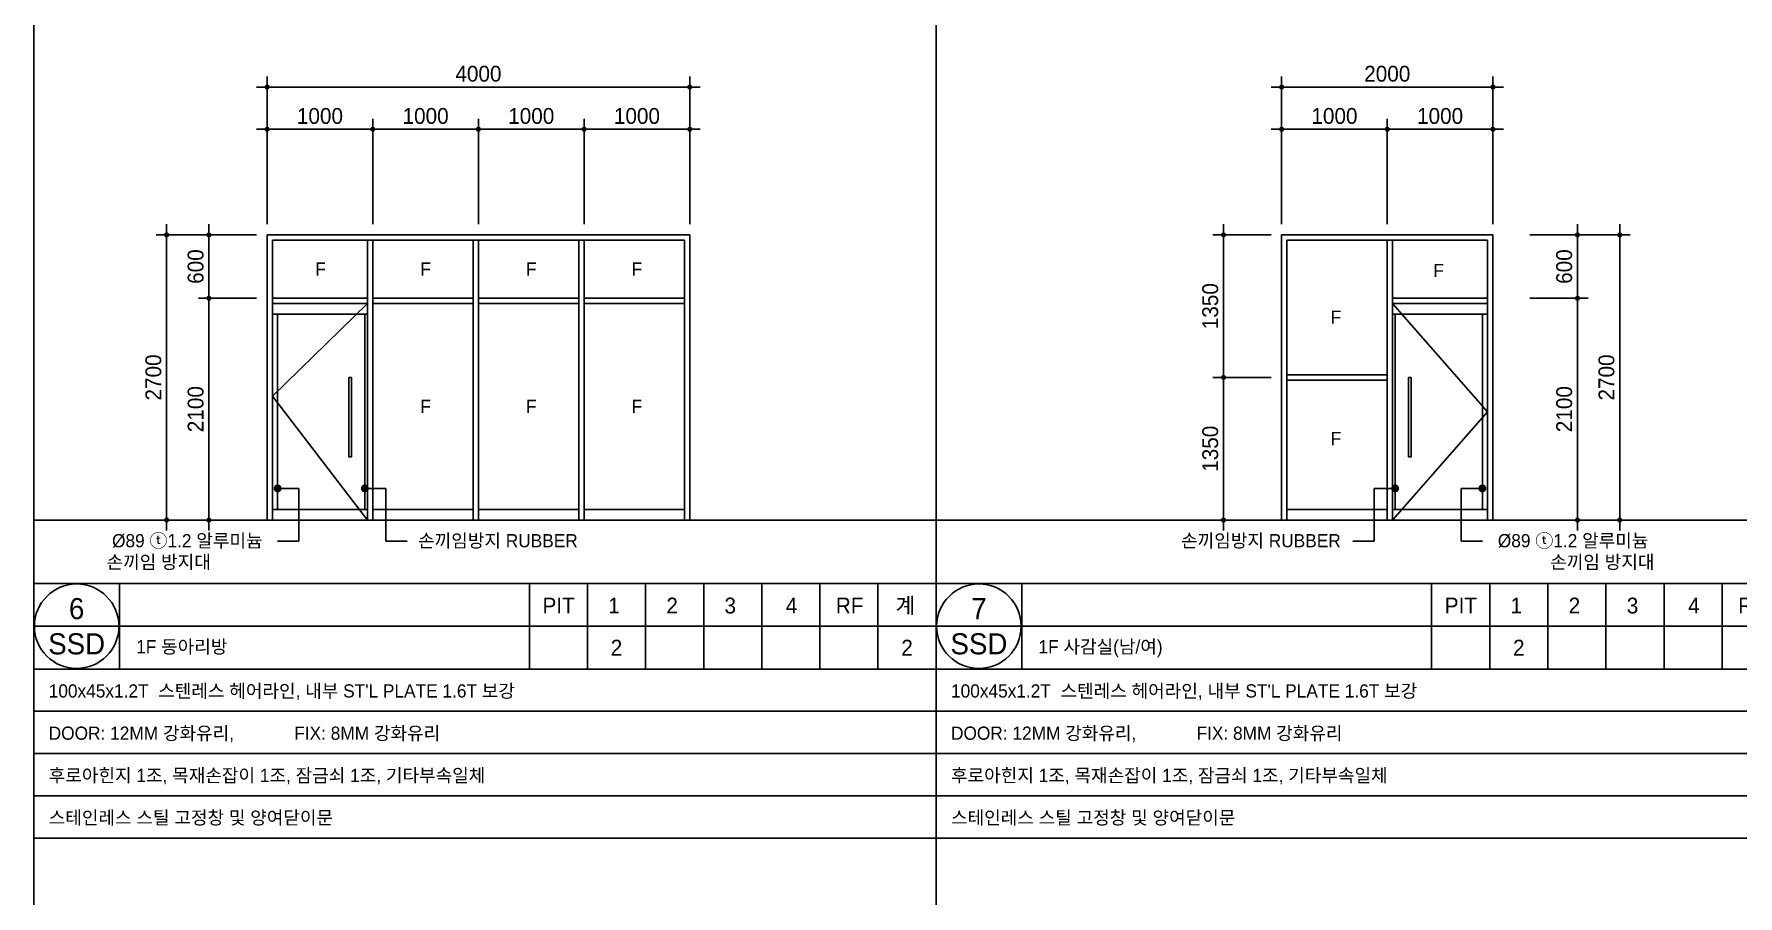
# Model space of a CAD drawing. Extents: x -25535497 to -25216507, y 8041684 to 8103002.
# Drawn here: x -25394184 to -25378057, y 8066971 to 8075131 of the extents above; entities that cross this region are included whole.
import ezdxf
from ezdxf.enums import TextEntityAlignment as Align

# ---------------------------------------------------------------- set-up
doc = ezdxf.new("R2010")
doc.units = 0
doc.header["$MEASUREMENT"] = 0
doc.linetypes.add('DASHDOT', pattern=[22, 20, -1, 0, -1])
doc.layers.get('Defpoints').update_dxf_attribs({"color": 45})
for name, color, linetype in [('0_form', 8, 'Continuous'), ('0_SYM', 7, 'Continuous'), ('A_WID', 4, 'Continuous'), ('DIM', 7, 'Continuous'), ('SHT', 7, 'Continuous'), ('SYM', 7, 'Continuous'), ('text', 7, 'Continuous')]:
    doc.layers.add(name, color=color, linetype=linetype)
doc.styles.add('songdoh', font='')
doc.styles.add('돋움', font='')
doc.styles.get('songdoh').set_extended_font_data('Dotum')
doc.styles.get('돋움').set_extended_font_data('Dotum')
doc.dimstyles.new('DONGWOO', dxfattribs={"dimscale": 300, "dimtxt": 3, "dimasz": 1, "dimexe": 2, "dimexo": 2, "dimgap": 1, "dimtad": 1, "dimdec": 0, "dimzin": 11, "dimdsep": 46, "dimtxsty": 'songdoh', "dimblk": 'DOT-6', "dimcen": 2, "dimdle": 2, "dimclrd": 256, "dimclre": 256, "dimclrt": 3, "dimadec": 0, "dimazin": 0, "dimtfac": 1, "dimtdec": 0, "dimtix": 1, "dimtmove": 2, "dimatfit": 3, "dimldrblk": 'DOT', "dimfxl": 2, "dimtolj": 1, "dimtzin": 11, "dimarcsym": 0})

# ---------------------------------------------------------------- blocks, each defined once
blk = doc.blocks.new('창호표')
at = {"layer": '0_form', "color": 3}
for p, q in [((0, 278), (8540, 278)), ((0, -6000), (8540, -6000)), ((0, -8410), (8540, -8410))]:
    blk.add_line(p, q, dxfattribs=at)
at = {"layer": '0_form', "color": 7}
for p, q in [((0, 278), (0, -8410)), ((8540, 278), (8540, -8410)), ((4690, -6000), (4690, -6810)), ((5240, -6000), (5240, -6810)), ((5790, -6000), (5790, -6810)), ((6340, -6000), (6340, -6810)), ((6890, -6000), (6890, -6810)), ((7440, -6000), (7440, -6810)), ((7990, -6000), (7990, -6810)), ((0, -6405), (8540, -6405)), ((0, -6810), (8540, -6810)), ((0, -7210), (8540, -7210)), ((0, -7610), (8540, -7610)), ((0, -8010), (8540, -8010))]:
    blk.add_line(p, q, dxfattribs=at)
at = {"layer": '0_form', "color": 1, "linetype": 'DASHDOT'}
blk.add_line((0, -5400), (8540, -5400), dxfattribs=at)
at = {"layer": '0_form'}
blk.add_line((810, -6000), (810, -6810), dxfattribs=at)
at = {"layer": '0_form', "color": 3, "style": '돋움'}
for s, p in [('계', (8155, -6284)), ('1', (5437, -6284)), ('2', (5987, -6284)), ('3', (6537, -6284))]:
    blk.add_text(s, height=150, dxfattribs=at).set_placement(p)
for s, p in [('PIT', (4967, -6284)), ('4', (7172, -6284)), ('RF', (7722, -6284))]:
    blk.add_text(s, height=150, dxfattribs=at).set_placement(p, align=Align.CENTER)
blk = doc.blocks.new('DOOR')
at = {"color": 0}
blk.add_line((-44282, 44513), (-45482, 44513), dxfattribs=at)
at = {"color": 0, "linetype": 'Continuous'}
blk.add_circle((-44882, 44513), 600, dxfattribs=at)
at = {"layer": 'Defpoints', "style": '돋움', "width": 0.8}
blk.add_attdef('크기', text='', height=169, dxfattribs=at).set_placement((-44882, 44513), align=Align.MIDDLE_CENTER)
at = {"layer": 'SYM', "color": 3, "style": 'songdoh'}
for tag, p in [('번호', (-44882, 44763)), ('종류', (-44882, 44263))]:
    blk.add_attdef(tag, text='', height=300, dxfattribs=at).set_placement(p, align=Align.MIDDLE_CENTER)
blk = doc.blocks.new('_Dot')
at = {"color": 0, "linetype": 'ByBlock', "lineweight": -2}
blk.add_line((-0.5, 0), (-1, 0), dxfattribs=at)
at = {"color": 0, "linetype": 'ByBlock', "const_width": 0.5}
blk.add_lwpolyline([(-0.25, 0, 1), (0.25, 0, 1)], format="xyb", close=True, dxfattribs=at)
blk = doc.blocks.new('DOT-6')
at = {"layer": 'DIM', "color": 7, "ltscale": 0.5}
blk.add_line((2, 0), (-2, 0), dxfattribs=at)
at = {"layer": 'DIM', "color": 7, "ltscale": 0.5, "xscale": 0.9680000000043946, "yscale": 0.9680000000043946, "zscale": 0.9680000000043946}
blk.add_blockref('_Dot', (0, 0), dxfattribs=at)
blk = doc.blocks.new('*D18')
at = {"layer": 'Defpoints', "color": 0, "linetype": 'Continuous'}
for p in [(-25392529, 8072630), (-25391979, 8072630), (-25391978, 8070530)]:
    blk.add_point(p, dxfattribs=at)
at = {"layer": 'DIM', "linetype": 'Continuous', "lineweight": -2}
for p, q in [((-25392079, 8072630), (-25392629, 8072630)), ((-25392529, 8070580), (-25392529, 8072580)), ((-25392078, 8070530), (-25392629, 8070530))]:
    blk.add_line(p, q, dxfattribs=at)
at = {"layer": 'DIM', "linetype": 'Continuous', "lineweight": -2, "xscale": 50, "yscale": 50, "zscale": 50}
for p, rotation in [((-25392529, 8072630), 90), ((-25392529, 8070530), 270)]:
    blk.add_blockref('DOT-6', p, dxfattribs=dict(at, rotation=rotation))
at = {"layer": 'DIM', "color": 3, "linetype": 'Continuous', "insert": (-25392654, 8071580), "char_height": 150, "attachment_point": 5, "rotation": 90, "style": 'songdoh'}
blk.add_mtext('\\A1;2100', dxfattribs=at)
blk = doc.blocks.new('*D19')
at = {"layer": 'Defpoints', "color": 0, "linetype": 'Continuous'}
for p in [(-25392529, 8073230), (-25391979, 8073230), (-25391979, 8072630)]:
    blk.add_point(p, dxfattribs=at)
at = {"layer": 'DIM', "linetype": 'Continuous', "lineweight": -2}
for p, q in [((-25392079, 8073230), (-25392629, 8073230)), ((-25392529, 8072680), (-25392529, 8073180)), ((-25392079, 8072630), (-25392629, 8072630))]:
    blk.add_line(p, q, dxfattribs=at)
at = {"layer": 'DIM', "linetype": 'Continuous', "lineweight": -2, "xscale": 50, "yscale": 50, "zscale": 50}
for p, rotation in [((-25392529, 8073230), 90), ((-25392529, 8072630), 270)]:
    blk.add_blockref('DOT-6', p, dxfattribs=dict(at, rotation=rotation))
at = {"layer": 'DIM', "color": 3, "linetype": 'Continuous', "insert": (-25392654, 8072930), "char_height": 150, "attachment_point": 5, "rotation": 90, "style": 'songdoh'}
blk.add_mtext('\\A1;600', dxfattribs=at)
blk = doc.blocks.new('*D20')
at = {"layer": 'Defpoints', "color": 0, "linetype": 'Continuous'}
for p in [(-25391978, 8074230), (-25391978, 8073230), (-25390978, 8073230)]:
    blk.add_point(p, dxfattribs=at)
at = {"layer": 'DIM', "linetype": 'Continuous', "lineweight": -2}
for p, q in [((-25391978, 8073330), (-25391978, 8074330)), ((-25391028, 8074230), (-25391928, 8074230)), ((-25390978, 8073330), (-25390978, 8074330))]:
    blk.add_line(p, q, dxfattribs=at)
at = {"layer": 'DIM', "linetype": 'Continuous', "lineweight": -2, "xscale": 50, "yscale": 50, "zscale": 50, "rotation": 180}
blk.add_blockref('DOT-6', (-25391978, 8074230), dxfattribs=at)
at = {"layer": 'DIM', "linetype": 'Continuous', "lineweight": -2, "xscale": 50, "yscale": 50, "zscale": 50}
blk.add_blockref('DOT-6', (-25390978, 8074230), dxfattribs=at)
at = {"layer": 'DIM', "color": 3, "linetype": 'Continuous', "insert": (-25391478, 8074355), "char_height": 150, "attachment_point": 5, "style": 'songdoh'}
blk.add_mtext('\\A1;1000', dxfattribs=at)
blk = doc.blocks.new('*D21')
at = {"layer": 'Defpoints', "color": 0, "linetype": 'Continuous'}
for p in [(-25392929, 8073230), (-25391979, 8073230), (-25391978, 8070530)]:
    blk.add_point(p, dxfattribs=at)
at = {"layer": 'DIM', "linetype": 'Continuous', "lineweight": -2}
for p, q in [((-25392079, 8073230), (-25393029, 8073230)), ((-25392929, 8070580), (-25392929, 8073180)), ((-25392078, 8070530), (-25393029, 8070530))]:
    blk.add_line(p, q, dxfattribs=at)
at = {"layer": 'DIM', "linetype": 'Continuous', "lineweight": -2, "xscale": 50, "yscale": 50, "zscale": 50}
for p, rotation in [((-25392929, 8073230), 90), ((-25392929, 8070530), 270)]:
    blk.add_blockref('DOT-6', p, dxfattribs=dict(at, rotation=rotation))
at = {"layer": 'DIM', "color": 3, "linetype": 'Continuous', "insert": (-25393054, 8071880), "char_height": 150, "attachment_point": 5, "rotation": 90, "style": 'songdoh'}
blk.add_mtext('\\A1;2700', dxfattribs=at)
blk = doc.blocks.new('*D22')
at = {"layer": 'Defpoints', "color": 0, "linetype": 'Continuous'}
for p in [(-25391978, 8074630), (-25391978, 8073230), (-25387978, 8073230)]:
    blk.add_point(p, dxfattribs=at)
at = {"layer": 'DIM', "linetype": 'Continuous', "lineweight": -2}
for p, q in [((-25391978, 8073330), (-25391978, 8074730)), ((-25387978, 8073330), (-25387978, 8074730)), ((-25388028, 8074630), (-25391928, 8074630))]:
    blk.add_line(p, q, dxfattribs=at)
at = {"layer": 'DIM', "linetype": 'Continuous', "lineweight": -2, "xscale": 50, "yscale": 50, "zscale": 50, "rotation": 180}
blk.add_blockref('DOT-6', (-25391978, 8074630), dxfattribs=at)
at = {"layer": 'DIM', "linetype": 'Continuous', "lineweight": -2, "xscale": 50, "yscale": 50, "zscale": 50}
blk.add_blockref('DOT-6', (-25387978, 8074630), dxfattribs=at)
at = {"layer": 'DIM', "color": 3, "linetype": 'Continuous', "insert": (-25389978, 8074755), "char_height": 150, "attachment_point": 5, "style": 'songdoh'}
blk.add_mtext('\\A1;4000', dxfattribs=at)
blk = doc.blocks.new('*D23')
at = {"layer": 'Defpoints', "color": 0, "linetype": 'Continuous'}
for p in [(-25390978, 8074230), (-25390978, 8073230), (-25389978, 8073230)]:
    blk.add_point(p, dxfattribs=at)
at = {"layer": 'DIM', "linetype": 'Continuous', "lineweight": -2}
for p, q in [((-25390978, 8073330), (-25390978, 8074330)), ((-25390028, 8074230), (-25390928, 8074230)), ((-25389978, 8073330), (-25389978, 8074330))]:
    blk.add_line(p, q, dxfattribs=at)
at = {"layer": 'DIM', "linetype": 'Continuous', "lineweight": -2, "xscale": 50, "yscale": 50, "zscale": 50, "rotation": 180}
blk.add_blockref('DOT-6', (-25390978, 8074230), dxfattribs=at)
at = {"layer": 'DIM', "linetype": 'Continuous', "lineweight": -2, "xscale": 50, "yscale": 50, "zscale": 50}
blk.add_blockref('DOT-6', (-25389978, 8074230), dxfattribs=at)
at = {"layer": 'DIM', "color": 3, "linetype": 'Continuous', "insert": (-25390478, 8074355), "char_height": 150, "attachment_point": 5, "style": 'songdoh'}
blk.add_mtext('\\A1;1000', dxfattribs=at)
blk = doc.blocks.new('*D24')
at = {"layer": 'Defpoints', "color": 0, "linetype": 'Continuous'}
for p in [(-25389978, 8074230), (-25389978, 8073230), (-25388978, 8073230)]:
    blk.add_point(p, dxfattribs=at)
at = {"layer": 'DIM', "linetype": 'Continuous', "lineweight": -2}
for p, q in [((-25389978, 8073330), (-25389978, 8074330)), ((-25389028, 8074230), (-25389928, 8074230)), ((-25388978, 8073330), (-25388978, 8074330))]:
    blk.add_line(p, q, dxfattribs=at)
at = {"layer": 'DIM', "linetype": 'Continuous', "lineweight": -2, "xscale": 50, "yscale": 50, "zscale": 50, "rotation": 180}
blk.add_blockref('DOT-6', (-25389978, 8074230), dxfattribs=at)
at = {"layer": 'DIM', "linetype": 'Continuous', "lineweight": -2, "xscale": 50, "yscale": 50, "zscale": 50}
blk.add_blockref('DOT-6', (-25388978, 8074230), dxfattribs=at)
at = {"layer": 'DIM', "color": 3, "linetype": 'Continuous', "insert": (-25389478, 8074355), "char_height": 150, "attachment_point": 5, "style": 'songdoh'}
blk.add_mtext('\\A1;1000', dxfattribs=at)
blk = doc.blocks.new('*D25')
at = {"layer": 'Defpoints', "color": 0, "linetype": 'Continuous'}
for p in [(-25388978, 8074230), (-25388978, 8073230), (-25387978, 8073230)]:
    blk.add_point(p, dxfattribs=at)
at = {"layer": 'DIM', "linetype": 'Continuous', "lineweight": -2}
for p, q in [((-25388978, 8073330), (-25388978, 8074330)), ((-25388028, 8074230), (-25388928, 8074230)), ((-25387978, 8073330), (-25387978, 8074330))]:
    blk.add_line(p, q, dxfattribs=at)
at = {"layer": 'DIM', "linetype": 'Continuous', "lineweight": -2, "xscale": 50, "yscale": 50, "zscale": 50, "rotation": 180}
blk.add_blockref('DOT-6', (-25388978, 8074230), dxfattribs=at)
at = {"layer": 'DIM', "linetype": 'Continuous', "lineweight": -2, "xscale": 50, "yscale": 50, "zscale": 50}
blk.add_blockref('DOT-6', (-25387978, 8074230), dxfattribs=at)
at = {"layer": 'DIM', "color": 3, "linetype": 'Continuous', "insert": (-25388478, 8074355), "char_height": 150, "attachment_point": 5, "style": 'songdoh'}
blk.add_mtext('\\A1;1000', dxfattribs=at)
blk = doc.blocks.new('*D151')
at = {"layer": 'Defpoints', "color": 0, "linetype": 'Continuous'}
for p in [(-25380126, 8072630), (-25379576, 8072630), (-25380127, 8070530)]:
    blk.add_point(p, dxfattribs=at)
at = {"layer": 'DIM', "linetype": 'Continuous', "lineweight": -2}
for p, q in [((-25380026, 8072630), (-25379476, 8072630)), ((-25379576, 8070580), (-25379576, 8072580)), ((-25380027, 8070530), (-25379476, 8070530))]:
    blk.add_line(p, q, dxfattribs=at)
at = {"layer": 'DIM', "linetype": 'Continuous', "lineweight": -2, "xscale": 50, "yscale": 50, "zscale": 50}
for p, rotation in [((-25379576, 8072630), 90), ((-25379576, 8070530), 270)]:
    blk.add_blockref('DOT-6', p, dxfattribs=dict(at, rotation=rotation))
at = {"layer": 'DIM', "color": 3, "linetype": 'Continuous', "insert": (-25379701, 8071580), "char_height": 150, "attachment_point": 5, "rotation": 90, "style": 'songdoh'}
blk.add_mtext('\\A1;2100', dxfattribs=at)
blk = doc.blocks.new('*D152')
at = {"layer": 'Defpoints', "color": 0, "linetype": 'Continuous'}
for p in [(-25380126, 8073230), (-25379576, 8073230), (-25380126, 8072630)]:
    blk.add_point(p, dxfattribs=at)
at = {"layer": 'DIM', "linetype": 'Continuous', "lineweight": -2}
for p, q in [((-25380026, 8073230), (-25379476, 8073230)), ((-25379576, 8072680), (-25379576, 8073180)), ((-25380026, 8072630), (-25379476, 8072630))]:
    blk.add_line(p, q, dxfattribs=at)
at = {"layer": 'DIM', "linetype": 'Continuous', "lineweight": -2, "xscale": 50, "yscale": 50, "zscale": 50}
for p, rotation in [((-25379576, 8073230), 90), ((-25379576, 8072630), 270)]:
    blk.add_blockref('DOT-6', p, dxfattribs=dict(at, rotation=rotation))
at = {"layer": 'DIM', "color": 3, "linetype": 'Continuous', "insert": (-25379701, 8072930), "char_height": 150, "attachment_point": 5, "rotation": 90, "style": 'songdoh'}
blk.add_mtext('\\A1;600', dxfattribs=at)
blk = doc.blocks.new('*D153')
at = {"layer": 'Defpoints', "color": 0, "linetype": 'Continuous'}
for p in [(-25380376, 8074230), (-25381376, 8073230), (-25380376, 8073230)]:
    blk.add_point(p, dxfattribs=at)
at = {"layer": 'DIM', "linetype": 'Continuous', "lineweight": -2}
for p, q in [((-25381376, 8073330), (-25381376, 8074330)), ((-25381326, 8074230), (-25380426, 8074230)), ((-25380376, 8073330), (-25380376, 8074330))]:
    blk.add_line(p, q, dxfattribs=at)
at = {"layer": 'DIM', "linetype": 'Continuous', "lineweight": -2, "xscale": 50, "yscale": 50, "zscale": 50, "rotation": 180}
blk.add_blockref('DOT-6', (-25381376, 8074230), dxfattribs=at)
at = {"layer": 'DIM', "linetype": 'Continuous', "lineweight": -2, "xscale": 50, "yscale": 50, "zscale": 50}
blk.add_blockref('DOT-6', (-25380376, 8074230), dxfattribs=at)
at = {"layer": 'DIM', "color": 3, "linetype": 'Continuous', "insert": (-25380876, 8074355), "char_height": 150, "attachment_point": 5, "style": 'songdoh'}
blk.add_mtext('\\A1;1000', dxfattribs=at)
blk = doc.blocks.new('*D154')
at = {"layer": 'Defpoints', "color": 0, "linetype": 'Continuous'}
for p in [(-25380126, 8073230), (-25379176, 8073230), (-25380127, 8070530)]:
    blk.add_point(p, dxfattribs=at)
at = {"layer": 'DIM', "linetype": 'Continuous', "lineweight": -2}
for p, q in [((-25380026, 8073230), (-25379076, 8073230)), ((-25379176, 8070580), (-25379176, 8073180)), ((-25380027, 8070530), (-25379076, 8070530))]:
    blk.add_line(p, q, dxfattribs=at)
at = {"layer": 'DIM', "linetype": 'Continuous', "lineweight": -2, "xscale": 50, "yscale": 50, "zscale": 50}
for p, rotation in [((-25379176, 8073230), 90), ((-25379176, 8070530), 270)]:
    blk.add_blockref('DOT-6', p, dxfattribs=dict(at, rotation=rotation))
at = {"layer": 'DIM', "color": 3, "linetype": 'Continuous', "insert": (-25379301, 8071880), "char_height": 150, "attachment_point": 5, "rotation": 90, "style": 'songdoh'}
blk.add_mtext('\\A1;2700', dxfattribs=at)
blk = doc.blocks.new('*D155')
at = {"layer": 'Defpoints', "color": 0, "linetype": 'Continuous'}
for p in [(-25381376, 8074230), (-25382376, 8073230), (-25381376, 8073230)]:
    blk.add_point(p, dxfattribs=at)
at = {"layer": 'DIM', "linetype": 'Continuous', "lineweight": -2}
for p, q in [((-25382376, 8073330), (-25382376, 8074330)), ((-25382326, 8074230), (-25381426, 8074230)), ((-25381376, 8073330), (-25381376, 8074330))]:
    blk.add_line(p, q, dxfattribs=at)
at = {"layer": 'DIM', "linetype": 'Continuous', "lineweight": -2, "xscale": 50, "yscale": 50, "zscale": 50, "rotation": 180}
blk.add_blockref('DOT-6', (-25382376, 8074230), dxfattribs=at)
at = {"layer": 'DIM', "linetype": 'Continuous', "lineweight": -2, "xscale": 50, "yscale": 50, "zscale": 50}
blk.add_blockref('DOT-6', (-25381376, 8074230), dxfattribs=at)
at = {"layer": 'DIM', "color": 3, "linetype": 'Continuous', "insert": (-25381876, 8074355), "char_height": 150, "attachment_point": 5, "style": 'songdoh'}
blk.add_mtext('\\A1;1000', dxfattribs=at)
blk = doc.blocks.new('*D156')
at = {"layer": 'Defpoints', "color": 0, "linetype": 'Continuous'}
for p in [(-25380376, 8074630), (-25382376, 8073230), (-25380376, 8073230)]:
    blk.add_point(p, dxfattribs=at)
at = {"layer": 'DIM', "linetype": 'Continuous', "lineweight": -2}
for p, q in [((-25382376, 8073330), (-25382376, 8074730)), ((-25380376, 8073330), (-25380376, 8074730)), ((-25382326, 8074630), (-25380426, 8074630))]:
    blk.add_line(p, q, dxfattribs=at)
at = {"layer": 'DIM', "linetype": 'Continuous', "lineweight": -2, "xscale": 50, "yscale": 50, "zscale": 50, "rotation": 180}
blk.add_blockref('DOT-6', (-25382376, 8074630), dxfattribs=at)
at = {"layer": 'DIM', "linetype": 'Continuous', "lineweight": -2, "xscale": 50, "yscale": 50, "zscale": 50}
blk.add_blockref('DOT-6', (-25380376, 8074630), dxfattribs=at)
at = {"layer": 'DIM', "color": 3, "linetype": 'Continuous', "insert": (-25381376, 8074755), "char_height": 150, "attachment_point": 5, "style": 'songdoh'}
blk.add_mtext('\\A1;2000', dxfattribs=at)
blk = doc.blocks.new('*D157')
at = {"layer": 'Defpoints', "color": 0, "linetype": 'Continuous'}
for p in [(-25382926, 8071880), (-25382376, 8071880), (-25382376, 8070530)]:
    blk.add_point(p, dxfattribs=at)
at = {"layer": 'DIM', "linetype": 'Continuous', "lineweight": -2}
for p, q in [((-25382476, 8071880), (-25383026, 8071880)), ((-25382926, 8070580), (-25382926, 8071830)), ((-25382476, 8070530), (-25383026, 8070530))]:
    blk.add_line(p, q, dxfattribs=at)
at = {"layer": 'DIM', "linetype": 'Continuous', "lineweight": -2, "xscale": 50, "yscale": 50, "zscale": 50}
for p, rotation in [((-25382926, 8071880), 90), ((-25382926, 8070530), 270)]:
    blk.add_blockref('DOT-6', p, dxfattribs=dict(at, rotation=rotation))
at = {"layer": 'DIM', "color": 3, "linetype": 'Continuous', "insert": (-25383051, 8071205), "char_height": 150, "attachment_point": 5, "rotation": 90, "style": 'songdoh'}
blk.add_mtext('\\A1;1350', dxfattribs=at)
blk = doc.blocks.new('*D158')
at = {"layer": 'Defpoints', "color": 0, "linetype": 'Continuous'}
for p in [(-25382926, 8073230), (-25382376, 8073230), (-25382376, 8071880)]:
    blk.add_point(p, dxfattribs=at)
at = {"layer": 'DIM', "linetype": 'Continuous', "lineweight": -2}
for p, q in [((-25382476, 8073230), (-25383026, 8073230)), ((-25382926, 8071930), (-25382926, 8073180)), ((-25382476, 8071880), (-25383026, 8071880))]:
    blk.add_line(p, q, dxfattribs=at)
at = {"layer": 'DIM', "linetype": 'Continuous', "lineweight": -2, "xscale": 50, "yscale": 50, "zscale": 50}
for p, rotation in [((-25382926, 8073230), 90), ((-25382926, 8071880), 270)]:
    blk.add_blockref('DOT-6', p, dxfattribs=dict(at, rotation=rotation))
at = {"layer": 'DIM', "color": 3, "linetype": 'Continuous', "insert": (-25383051, 8072555), "char_height": 150, "attachment_point": 5, "rotation": 90, "style": 'songdoh'}
blk.add_mtext('\\A1;1350', dxfattribs=at)

msp = doc.modelspace()

# ---------------------------------------------------------------- linework, layer by layer
at = {"ltscale": 4}
for points in [[(-25391978.2, 8073229.5), (-25387978.2, 8073229.5), (-25387978.2, 8070529.6), (-25391978.2, 8070529.6)], [(-25382376.2, 8073229.5), (-25380376.2, 8073229.5), (-25380376.2, 8070529.6), (-25382376.2, 8070529.6)]]:
    msp.add_lwpolyline(points, close=True, dxfattribs=at)
at = {"layer": 'A_WID', "ltscale": 4}
for p, q in [((-25391028.2, 8073179.6), (-25391028.2, 8070529.6)), ((-25390978.2, 8073179.6), (-25390978.2, 8070529.6)), ((-25390028.2, 8073179.6), (-25390028.2, 8070529.6)), ((-25389978.2, 8073179.6), (-25389978.2, 8070529.6)), ((-25389028.2, 8073179.6), (-25389028.2, 8070529.6)), ((-25388978.2, 8073179.6), (-25388978.2, 8070529.6)), ((-25380376.2, 8073229.5), (-25382376.2, 8073229.5)), ((-25382376.2, 8073229.5), (-25382376.2, 8070529.6)), ((-25380426.2, 8073179.6), (-25382326.2, 8073179.6)), ((-25382326.2, 8073179.6), (-25382326.2, 8070529.6)), ((-25381376.2, 8073179.6), (-25381376.2, 8070529.6)), ((-25381326.2, 8073179.6), (-25381326.2, 8070529.6)), ((-25380426.2, 8073179.6), (-25380426.2, 8070529.6)), ((-25380376.2, 8073229.5), (-25380376.2, 8070529.6)), ((-25391928.2, 8072629.6), (-25391028.2, 8072629.6)), ((-25390028.2, 8072629.6), (-25390978.2, 8072629.6)), ((-25389028.2, 8072629.6), (-25389978.2, 8072629.6)), ((-25388028.2, 8072629.6), (-25388978.2, 8072629.6)), ((-25380426.2, 8072629.6), (-25381326.2, 8072629.6)), ((-25391928.2, 8072579.6), (-25391028.2, 8072579.6)), ((-25391928.2, 8072479.6), (-25391028.2, 8072479.6)), ((-25390028.2, 8072579.6), (-25390978.2, 8072579.6)), ((-25389028.2, 8072579.6), (-25389978.2, 8072579.6)), ((-25388028.2, 8072579.6), (-25388978.2, 8072579.6)), ((-25380426.2, 8072579.6), (-25381326.2, 8072579.6)), ((-25380426.2, 8072479.6), (-25381326.2, 8072479.6)), ((-25382326.2, 8071904.5), (-25381376.2, 8071904.5)), ((-25382326.2, 8071854.5), (-25381376.2, 8071854.5)), ((-25391028.2, 8070629.6), (-25391928.2, 8070629.6)), ((-25390028.2, 8070629.6), (-25390978.2, 8070629.6)), ((-25389028.2, 8070629.6), (-25389978.2, 8070629.6)), ((-25388028.2, 8070629.6), (-25388978.2, 8070629.6)), ((-25382376.2, 8070529.6), (-25380376.2, 8070529.6)), ((-25382326.2, 8070629.6), (-25381376.2, 8070629.6)), ((-25382326.2, 8070529.6), (-25380376.2, 8070529.6)), ((-25381326.2, 8070629.6), (-25380426.2, 8070629.6))]:
    msp.add_line(p, q, dxfattribs=at)
at = {"layer": 'A_WID', "color": 9}
for p, q in [((-25391878.2, 8070629.6), (-25391878.2, 8072479.6)), ((-25391053.2, 8072479.6), (-25391053.2, 8070629.6)), ((-25381301.2, 8072479.6), (-25381301.2, 8070629.6)), ((-25380476.2, 8070629.6), (-25380476.2, 8072479.6))]:
    msp.add_line(p, q, dxfattribs=at)
at = {"layer": 'A_WID', "ltscale": 4}
for points in [[(-25391978.2, 8073229.5), (-25387978.2, 8073229.5), (-25387978.2, 8070529.6), (-25391978.2, 8070529.6)], [(-25391928.2, 8073179.6), (-25388028.2, 8073179.6), (-25388028.2, 8070529.6), (-25391928.2, 8070529.6)]]:
    msp.add_lwpolyline(points, close=True, dxfattribs=at)
at = {"layer": 'A_WID', "color": 8}
for points in [[(-25391028.2, 8070529.6), (-25391928.2, 8071704.6), (-25391028.2, 8072579.6)], [(-25381326.2, 8070529.6), (-25380426.2, 8071554.6), (-25381326.2, 8072579.6)]]:
    msp.add_lwpolyline(points, dxfattribs=at)
at = {"layer": 'A_WID', "color": 6}
for points in [[(-25391178.2, 8071879.6), (-25391203.2, 8071879.6), (-25391203.2, 8071129.6), (-25391178.2, 8071129.6)], [(-25381176.2, 8071879.6), (-25381151.2, 8071879.6), (-25381151.2, 8071129.6), (-25381176.2, 8071129.6)]]:
    msp.add_lwpolyline(points, close=True, dxfattribs=at)
at = {"layer": 'SHT'}
for p, q in [((-25391678.2, 8070829.6), (-25391859.5, 8070829.6)), ((-25391678.2, 8070829.6), (-25391678.2, 8070329.6)), ((-25390853.2, 8070829.6), (-25391034.5, 8070829.6)), ((-25390853.2, 8070829.6), (-25390853.2, 8070329.6)), ((-25381501.2, 8070829.6), (-25381320, 8070829.6)), ((-25381501.2, 8070829.6), (-25381501.2, 8070329.6)), ((-25380676.2, 8070829.6), (-25380495, 8070829.6)), ((-25380676.2, 8070829.6), (-25380676.2, 8070329.6)), ((-25391878.2, 8070329.6), (-25391678.2, 8070329.6)), ((-25390853.2, 8070329.6), (-25390653.2, 8070329.6)), ((-25381501.2, 8070329.6), (-25381701.2, 8070329.6)), ((-25380476.2, 8070329.6), (-25380676.2, 8070329.6))]:
    msp.add_line(p, q, dxfattribs=at)
at = {"layer": 'SHT', "const_width": 37.5}
for points in [[(-25391897, 8070829.6, 1), (-25391859.5, 8070829.6, 1)], [(-25391072, 8070829.6, 1), (-25391034.5, 8070829.6, 1)], [(-25381282.5, 8070829.6, -1), (-25381320, 8070829.6, -1)], [(-25380457.5, 8070829.6, -1), (-25380495, 8070829.6, -1)]]:
    msp.add_lwpolyline(points, format="xyb", close=True, dxfattribs=at)

# ---------------------------------------------------------------- block references
at = {"layer": '0_form', "color": 7}
for p in [(-25394186.2, 8075929.6), (-25385646.2, 8075929.6), (-25394186.2, 8067241.5), (-25385646.2, 8067241.5)]:
    msp.add_blockref('창호표', p, dxfattribs=at)
at = {"layer": '0_SYM', "xscale": 0.6666666666666666, "yscale": 0.6666666666666666, "zscale": 0.6666666666666666}
for p, values in [((-25363859.6, 8039849.6), {'종류': 'SSD', '번호': '6'}), ((-25355319.6, 8039849.6), {'종류': 'SSD', '번호': '7'})]:
    msp.add_blockref('DOOR', p, dxfattribs=at).add_auto_attribs(values)

# ---------------------------------------------------------------- texts
at = {"layer": '0_form', "color": 3, "style": '돋움'}
for p in [(-25388671.2, 8069322.1), (-25385921.2, 8069322.1), (-25380131.2, 8069322.1)]:
    msp.add_text('2', height=150, dxfattribs=at).set_placement(p, align=Align.MIDDLE_CENTER)
at = {"layer": 'text', "style": '돋움'}
for s, p in [('F', (-25391472.3, 8072906.8)), ('F', (-25390478.1, 8072906.5)), ('F', (-25389478.1, 8072906.5)), ('F', (-25388478.1, 8072906.5)), ('F', (-25380890.3, 8072893.3)), ('F', (-25381861.5, 8072451.6)), ('F', (-25390478.1, 8071606.5)), ('F', (-25389478.1, 8071606.5)), ('F', (-25388478.1, 8071606.5)), ('F', (-25381861.5, 8071301.6)), ('Ø89 ⓣ1.2 알루미늄', (-25392733.4, 8070334.8)), ('손끼임방지 RUBBER', (-25389793.5, 8070334.8)), ('손끼임방지 RUBBER', (-25382571.9, 8070334.8)), ('Ø89 ⓣ1.2 알루미늄', (-25379617, 8070334.8)), ('손끼임 방지대', (-25393004.3, 8070132.3)), ('손끼임 방지대', (-25379340.7, 8070132.3))]:
    msp.add_text(s, height=125, dxfattribs=at).set_placement(p, align=Align.MIDDLE_CENTER)
for s, p in [('1F 동아리방', (-25393217.2, 8069330.9)), ('1F 사감실(남/여)', (-25384677.2, 8069330.9)), ("100x45x1.2T  스텐레스 헤어라인, 내부 ST'L PLATE 1.6T 보강", (-25394045.2, 8068912.4)), ("100x45x1.2T  스텐레스 헤어라인, 내부 ST'L PLATE 1.6T 보강", (-25385505.2, 8068912.4)), ('DOOR: 12MM 강화유리,', (-25394045.2, 8068512.4)), ('FIX: 8MM 강화유리', (-25391721.4, 8068512.4)), ('DOOR: 12MM 강화유리,', (-25385505.2, 8068512.4)), ('FIX: 8MM 강화유리', (-25383181.4, 8068512.4)), ('후로아힌지 1조, 목재손잡이 1조, 잠금쇠 1조, 기타부속일체', (-25394045.2, 8068112.4)), ('후로아힌지 1조, 목재손잡이 1조, 잠금쇠 1조, 기타부속일체', (-25385505.2, 8068112.4)), ('스테인레스 스틸 고정창 및 양여닫이문', (-25394045.2, 8067712.4)), ('스테인레스 스틸 고정창 및 양여닫이문', (-25385505.2, 8067712.4))]:
    msp.add_text(s, height=125, dxfattribs=at).set_placement(p, align=Align.MIDDLE_LEFT)

# ---------------------------------------------------------------- dimensions: what is measured, and where the dimension line sits
at = {"layer": 'DIM', "linetype": 'Continuous'}
for base, p1, p2, angle, picture, middle in [((-25391978.2, 8074629.5), (-25387978.2, 8073229.6), (-25391978.2, 8073229.5), 180, '*D22', (-25389978.2, 8074754.6)), ((-25391978.2, 8074229.5), (-25390978.2, 8073229.5), (-25391978.2, 8073229.5), 180, '*D20', (-25391478.2, 8074354.6)), ((-25390978.2, 8074229.5), (-25389978.2, 8073229.5), (-25390978.2, 8073229.5), 180, '*D23', (-25390478.2, 8074354.6)), ((-25389978.2, 8074229.5), (-25388978.2, 8073229.5), (-25389978.2, 8073229.5), 180, '*D24', (-25389478.2, 8074354.6)), ((-25388978.2, 8074229.5), (-25387978.2, 8073229.5), (-25388978.2, 8073229.5), 180, '*D25', (-25388478.2, 8074354.6)), ((-25392928.7, 8073229.5), (-25391978.2, 8070529.6), (-25391978.7, 8073229.5), 90, '*D21', (-25393053.8, 8071879.6)), ((-25392528.7, 8073229.5), (-25391978.7, 8072629.5), (-25391978.7, 8073229.5), 90, '*D19', (-25392653.8, 8072929.5)), ((-25382926.2, 8073229.5), (-25382376.2, 8071879.5), (-25382376.2, 8073229.5), 90, '*D158', (-25383051.3, 8072554.5)), ((-25379176.2, 8073229.5), (-25380126.7, 8070529.6), (-25380126.2, 8073229.5), 90, '*D154', (-25379301.3, 8071879.6)), ((-25379576.2, 8073229.5), (-25380126.2, 8072629.5), (-25380126.2, 8073229.5), 90, '*D152', (-25379701.3, 8072929.5)), ((-25392528.7, 8072629.5), (-25391978.2, 8070529.6), (-25391978.7, 8072629.5), 90, '*D18', (-25392653.8, 8071579.6)), ((-25379576.2, 8072629.5), (-25380126.7, 8070529.6), (-25380126.2, 8072629.5), 90, '*D151', (-25379701.3, 8071579.6)), ((-25382926.2, 8071879.5), (-25382375.8, 8070529.6), (-25382376.2, 8071879.5), 90, '*D157', (-25383051.3, 8071204.6))]:
    dim = msp.add_linear_dim(base=base, p1=p1, p2=p2, angle=angle, dimstyle='DONGWOO', override={"dimscale": 50}, dxfattribs=at)
    dim.commit()
    dim.dimension.update_dxf_attribs({"geometry": picture, "text_midpoint": middle})
for base, p1, p2, picture, middle in [((-25380376.2, 8074629.5), (-25382376.2, 8073229.6), (-25380376.2, 8073229.5), '*D156', (-25381376.2, 8074754.6)), ((-25381376.2, 8074229.5), (-25382376.2, 8073229.5), (-25381376.2, 8073229.5), '*D155', (-25381876.2, 8074354.6)), ((-25380376.2, 8074229.5), (-25381376.2, 8073229.5), (-25380376.2, 8073229.5), '*D153', (-25380876.2, 8074354.6))]:
    dim = msp.add_linear_dim(base=base, p1=p1, p2=p2, dimstyle='DONGWOO', override={"dimscale": 50}, dxfattribs=at)
    dim.commit()
    dim.dimension.update_dxf_attribs({"geometry": picture, "text_midpoint": middle})

doc.saveas('drawing.dxf')
